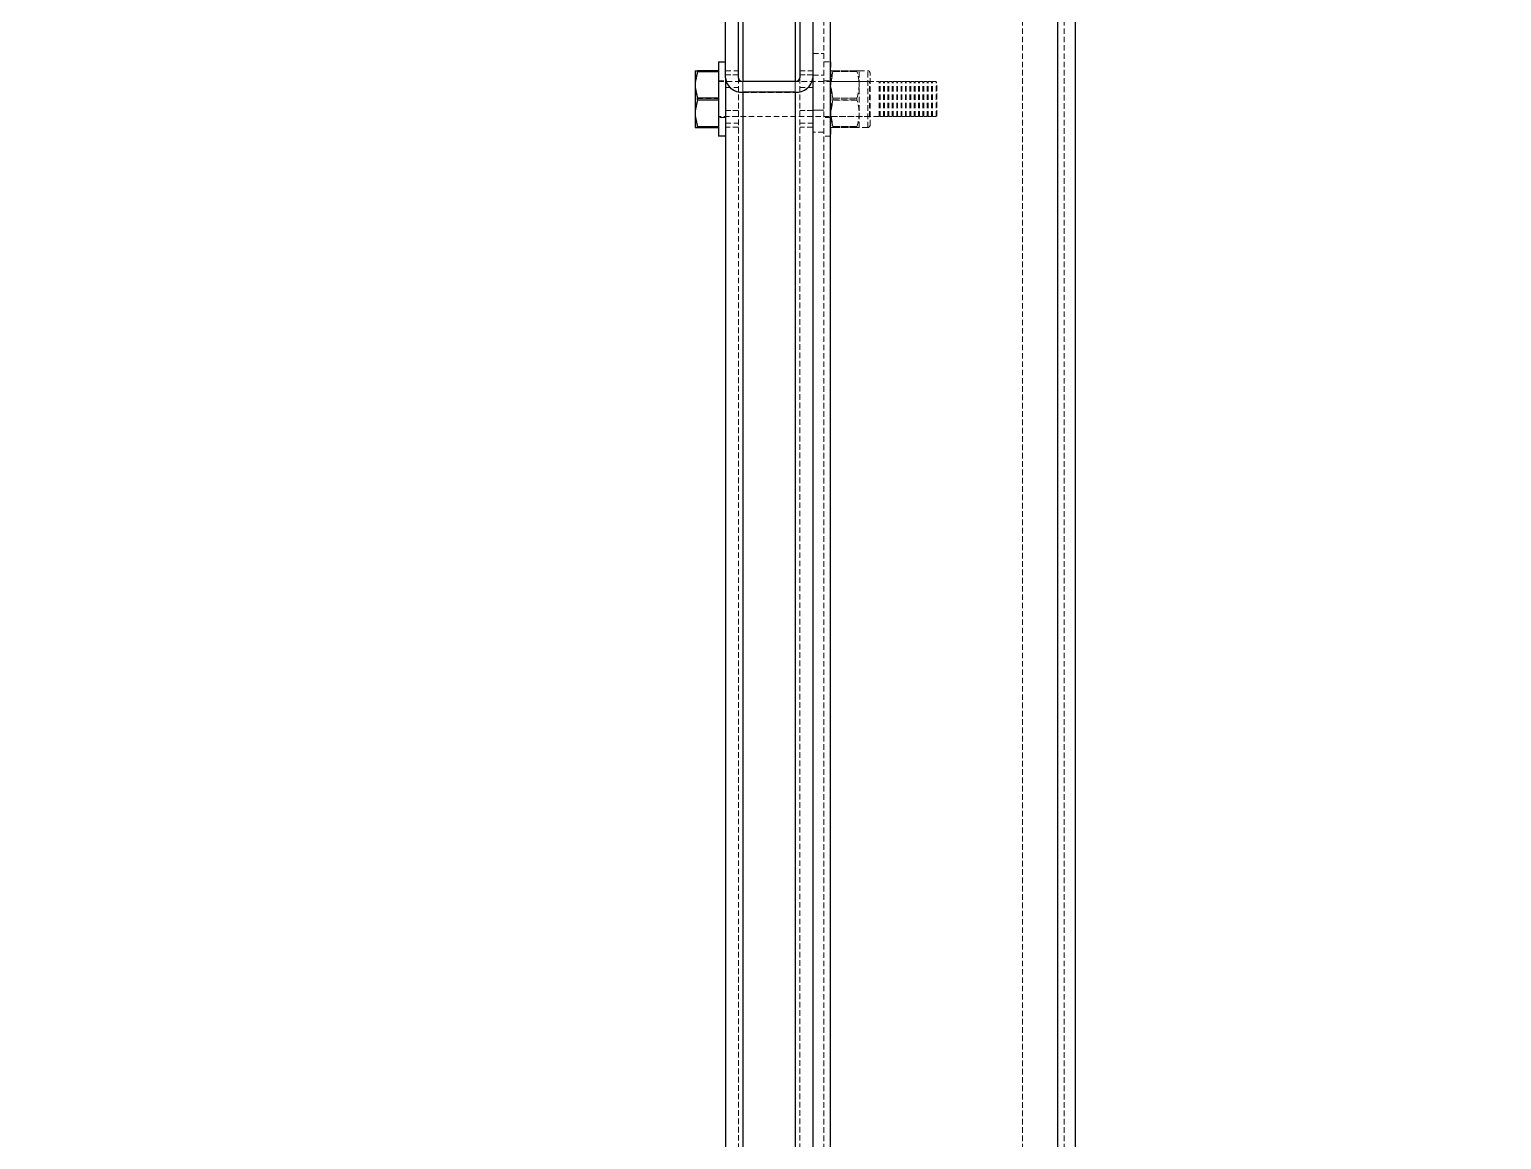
# Model space of a CAD drawing. Header units: millimetres. Extents: x -116399 to 112199, y -90759 to -31335.
# Drawn here: x 95340.8 to 95677.7, y -47047.5 to -46793.4 of the extents above; entities that cross this region are included whole.
import ezdxf

# ---------------------------------------------------------------- set-up
doc = ezdxf.new("R2010")
doc.units = ezdxf.units.MM
doc.linetypes.add('HIDDEN', pattern=[1.905, 1.27, -0.635])
doc.styles.add('Annotative', font='simplex.shx', dxfattribs={"height": 2.5})
doc.dimstyles.new('Annotative', dxfattribs={"dimscale": 0, "dimtxt": 2.5, "dimasz": 2.5, "dimexe": 1.25, "dimexo": 2, "dimtad": 1, "dimtxsty": 'Annotative', "dimblk": 'OBLIQUE', "dimcen": 2.5, "dimazin": 3, "dimtfac": 1, "dimtmove": 0, "dimatfit": 3, "dimfxl": 1})

# ---------------------------------------------------------------- blocks, each defined once
blk = doc.blocks.new('_Oblique')
at = {"color": 0, "linetype": 'ByBlock', "lineweight": -2}
blk.add_line((-0.5, -0.5), (0.5, 0.5), dxfattribs=at)
blk = doc.blocks.new('*D414')
at = {"color": 8, "lineweight": -2}
for p, q in [((95420.08, -46657.92), (94907.71, -46657.92)), ((94970.21, -48872.92), (94970.21, -46657.92)), ((95420.08, -48872.92), (94907.71, -48872.92))]:
    blk.add_line(p, q, dxfattribs=at)
at = {"layer": 'Defpoints', "color": 0}
for p in [(94970.21, -46657.92), (95520.08, -46657.92), (95520.08, -48872.92)]:
    blk.add_point(p, dxfattribs=at)
at = {"color": 8, "lineweight": -2, "xscale": 125, "yscale": 125, "zscale": 125}
for p, rotation in [((94970.21, -46657.92), 90), ((94970.21, -48872.92), 270)]:
    blk.add_blockref('_Oblique', p, dxfattribs=dict(at, rotation=rotation))
at = {"insert": (94876.46, -47765.42), "char_height": 125, "attachment_point": 5, "rotation": 90, "style": 'Annotative'}
blk.add_mtext('2215', dxfattribs=at)
blk = doc.blocks.new('*D415')
at = {"color": 8, "lineweight": -2}
for p, q in [((95510.84, -46427.75), (95583.67, -46271.57)), ((95575.75, -46288.56), (96844.57, -46880.24)), ((96779.67, -47019.42), (96852.5, -46863.24))]:
    blk.add_line(p, q, dxfattribs=at)
at = {"layer": 'Defpoints', "color": 0}
for p in [(95498.16, -46454.94), (96844.57, -46880.24), (96766.99, -47046.61)]:
    blk.add_point(p, dxfattribs=at)
at = {"color": 8, "lineweight": -2, "xscale": 37.5, "yscale": 37.5, "zscale": 37.5}
for p, rotation in [((95575.75, -46288.56), 154.9996608847016), ((96844.57, -46880.24), 334.9996608847017)]:
    blk.add_blockref('_Oblique', p, dxfattribs=dict(at, rotation=rotation))
at = {"insert": (96222.05, -46558.91), "char_height": 37.5, "attachment_point": 5, "rotation": 334.9997, "style": 'Annotative'}
blk.add_mtext('1400', dxfattribs=at)
blk = doc.blocks.new('*D419')
at = {"color": 8, "lineweight": -2}
for p, q in [((95084.39, -46195.59), (95221.91, -45900.69)), ((97374.61, -46925.22), (95213.98, -45917.69)), ((97245.02, -47203.12), (97382.54, -46908.23))]:
    blk.add_line(p, q, dxfattribs=at)
at = {"layer": 'Defpoints', "color": 0}
for p in [(95213.98, -45917.69), (95071.71, -46222.78), (97232.35, -47230.31)]:
    blk.add_point(p, dxfattribs=at)
at = {"color": 8, "lineweight": -2, "xscale": 37.5, "yscale": 37.5, "zscale": 37.5}
for p, rotation in [((95213.98, -45917.69), 154.9996608846983), ((97374.61, -46925.22), 334.9996608846983)]:
    blk.add_blockref('_Oblique', p, dxfattribs=dict(at, rotation=rotation))
at = {"insert": (96306.18, -46395.96), "char_height": 37.5, "attachment_point": 5, "rotation": 334.9997, "style": 'Annotative'}
blk.add_mtext('2384', dxfattribs=at)

msp = doc.modelspace()

# ---------------------------------------------------------------- linework, layer by layer
at = {"color": 7, "linetype": 'HIDDEN', "lineweight": 18}
for p, q in [((95522.583, -46657.919), (95522.583, -48872.919)), ((95524.083, -46657.919), (95524.083, -48872.919)), ((95524.083, -46657.919), (95524.083, -48872.919)), ((95524.083, -46657.919), (95524.083, -48872.919)), ((95568.083, -46657.919), (95568.083, -48872.919)), ((95576.083, -46657.919), (95576.083, -48872.919)), ((95576.083, -46657.919), (95576.083, -48872.919)), ((95576.083, -46657.919), (95576.083, -48872.919)), ((95576.083, -46657.919), (95576.083, -48872.919)), ((95576.083, -46657.919), (95576.083, -48872.919)), ((95576.083, -46657.919), (95576.083, -48872.919)), ((95576.083, -46657.919), (95576.083, -48872.919)), ((95577.583, -46657.919), (95577.583, -48872.919)), ((95504.083, -46766.988), (95504.083, -48618.493)), ((95504.083, -46767.003), (95504.083, -48615.806)), ((95516.083, -46766.988), (95516.083, -48618.493)), ((95516.083, -46767.003), (95516.083, -48615.806)), ((95504.083, -46769.452), (95504.083, -48618.255)), ((95516.083, -46769.452), (95516.083, -48618.255)), ((95520.083, -46798.919), (95522.583, -46798.919)), ((95522.583, -46800.863), (95524.183, -46800.863)), ((95522.583, -46800.865), (95524.183, -46800.865)), ((95524.183, -46800.863), (95524.183, -46800.865)), ((95524.183, -46800.865), (95524.183, -46817.865)), ((95493.683, -46802.869), (95493.183, -46802.866)), ((95493.683, -46803.046), (95493.183, -46805.531)), ((95493.183, -46805.543), (95493.683, -46803.054)), ((95493.183, -46805.545), (95493.683, -46803.056)), ((95493.683, -46802.867), (95498.483, -46802.867)), ((95493.683, -46802.869), (95498.483, -46802.869)), ((95493.683, -46803.046), (95498.483, -46803.046)), ((95498.483, -46803.054), (95493.683, -46803.054)), ((95498.483, -46803.056), (95493.683, -46803.056)), ((95500.083, -46802.919), (95503.083, -46802.919)), ((95503.083, -46803.838), (95500.083, -46803.838)), ((95500.083, -46803.841), (95503.083, -46803.841)), ((95517.083, -46802.919), (95520.083, -46802.919)), ((95520.083, -46803.838), (95517.083, -46803.838)), ((95517.083, -46803.841), (95520.083, -46803.841)), ((95520.083, -46803.919), (95522.583, -46803.919)), ((95520.083, -46803.919), (95522.583, -46803.919)), ((95524.183, -46802.874), (95524.189, -46802.863)), ((95524.183, -46802.876), (95524.189, -46802.865)), ((95524.261, -46805.398), (95524.703, -46803.074)), ((95530.163, -46802.86), (95524.703, -46802.86)), ((95524.703, -46803.068), (95524.703, -46802.862)), ((95530.163, -46802.862), (95524.703, -46802.862)), ((95524.703, -46802.867), (95530.163, -46802.867)), ((95524.703, -46802.869), (95524.703, -46803.076)), ((95524.703, -46802.869), (95530.163, -46802.869)), ((95524.703, -46803.066), (95530.163, -46803.066)), ((95524.703, -46803.068), (95530.163, -46803.068)), ((95530.163, -46803.074), (95524.703, -46803.074)), ((95530.163, -46803.076), (95524.703, -46803.076)), ((95530.163, -46802.86), (95530.677, -46802.863)), ((95530.163, -46803.068), (95530.163, -46802.862)), ((95530.677, -46802.863), (95530.683, -46802.874)), ((95530.677, -46802.865), (95530.683, -46802.876)), ((95530.683, -46802.876), (95530.683, -46802.874)), ((95530.683, -46802.874), (95532.683, -46802.874)), ((95530.683, -46815.855), (95530.683, -46802.876)), ((95530.683, -46802.876), (95532.683, -46802.876)), ((95532.683, -46815.852), (95532.683, -46802.874)), ((95532.683, -46815.855), (95532.683, -46802.876)), ((95533.183, -46803.376), (95533.183, -46803.374)), ((95533.183, -46815.355), (95533.183, -46803.376)), ((95493.183, -46806.683), (95493.683, -46809.169)), ((95493.683, -46809.184), (95493.183, -46806.696)), ((95493.683, -46809.186), (95493.183, -46806.698)), ((95498.483, -46805.163), (95500.083, -46805.163)), ((95498.483, -46805.165), (95500.083, -46805.165)), ((95498.483, -46805.363), (95535.283, -46805.363)), ((95498.483, -46805.365), (95535.283, -46805.365)), ((95500.083, -46806.727), (95503.083, -46806.727)), ((95500.083, -46806.734), (95503.083, -46806.734)), ((95503.083, -46804.507), (95503.083, -48656.011)), ((95504.083, -46805.322), (95504.083, -48656.827)), ((95504.083, -46805.322), (95504.083, -48620.94)), ((95504.083, -46805.365), (95504.083, -48654.168)), ((95504.083, -46805.365), (95516.083, -46805.365)), ((95516.083, -46805.322), (95516.083, -48656.827)), ((95516.083, -46805.322), (95516.083, -48620.94)), ((95516.083, -46805.365), (95516.083, -48654.168)), ((95517.083, -46804.507), (95517.083, -48656.011)), ((95517.083, -46806.727), (95520.083, -46806.727)), ((95517.083, -46806.734), (95520.083, -46806.734)), ((95522.583, -46805.163), (95524.183, -46805.163)), ((95522.583, -46805.165), (95524.183, -46805.165)), ((95524.183, -46805.363), (95533.083, -46805.363)), ((95524.183, -46805.365), (95533.083, -46805.365)), ((95524.26, -46806.825), (95524.703, -46809.149)), ((95533.083, -46805.363), (95533.183, -46805.263)), ((95533.083, -46805.365), (95533.183, -46805.265)), ((95533.083, -46805.365), (95533.083, -46805.363)), ((95533.083, -46813.365), (95533.083, -46805.365)), ((95535.283, -46805.365), (95535.283, -46805.363)), ((95535.283, -46813.365), (95535.283, -46805.365)), ((95535.283, -46805.563), (95535.483, -46805.563)), ((95535.283, -46805.565), (95535.483, -46805.565)), ((95535.483, -46805.365), (95535.483, -46805.363)), ((95535.483, -46805.363), (95536.283, -46805.363)), ((95535.483, -46813.365), (95535.483, -46805.365)), ((95535.483, -46805.365), (95536.283, -46805.365)), ((95536.283, -46805.365), (95536.283, -46805.363)), ((95536.283, -46813.365), (95536.283, -46805.365)), ((95536.283, -46805.563), (95536.483, -46805.563)), ((95536.283, -46805.565), (95536.483, -46805.565)), ((95536.483, -46805.365), (95536.483, -46805.363)), ((95536.483, -46805.363), (95537.283, -46805.363)), ((95536.483, -46813.365), (95536.483, -46805.365)), ((95536.483, -46805.365), (95537.283, -46805.365)), ((95537.283, -46805.365), (95537.283, -46805.363)), ((95537.283, -46813.365), (95537.283, -46805.365)), ((95537.283, -46805.563), (95537.483, -46805.563)), ((95537.283, -46805.565), (95537.483, -46805.565)), ((95537.483, -46805.365), (95537.483, -46805.363)), ((95537.483, -46805.363), (95538.283, -46805.363)), ((95537.483, -46813.365), (95537.483, -46805.365)), ((95537.483, -46805.365), (95538.283, -46805.365)), ((95538.283, -46805.365), (95538.283, -46805.363)), ((95538.283, -46813.365), (95538.283, -46805.365)), ((95538.283, -46805.563), (95538.483, -46805.563)), ((95538.283, -46805.565), (95538.483, -46805.565)), ((95538.483, -46805.365), (95538.483, -46805.363)), ((95538.483, -46805.363), (95539.283, -46805.363)), ((95538.483, -46813.365), (95538.483, -46805.365)), ((95538.483, -46805.365), (95539.283, -46805.365)), ((95539.283, -46805.365), (95539.283, -46805.363)), ((95539.283, -46813.365), (95539.283, -46805.365)), ((95539.283, -46805.563), (95539.483, -46805.563)), ((95539.283, -46805.565), (95539.483, -46805.565)), ((95539.483, -46805.365), (95539.483, -46805.363)), ((95539.483, -46805.363), (95540.283, -46805.363)), ((95539.483, -46813.365), (95539.483, -46805.365)), ((95539.483, -46805.365), (95540.283, -46805.365)), ((95540.283, -46805.365), (95540.283, -46805.363)), ((95540.283, -46813.365), (95540.283, -46805.365)), ((95540.283, -46805.563), (95540.483, -46805.563)), ((95540.283, -46805.565), (95540.483, -46805.565)), ((95540.483, -46805.365), (95540.483, -46805.363)), ((95540.483, -46805.363), (95541.283, -46805.363)), ((95540.483, -46813.365), (95540.483, -46805.365)), ((95540.483, -46805.365), (95541.283, -46805.365)), ((95541.283, -46805.365), (95541.283, -46805.363)), ((95541.283, -46813.365), (95541.283, -46805.365)), ((95541.283, -46805.563), (95541.483, -46805.563)), ((95541.283, -46805.565), (95541.483, -46805.565)), ((95541.483, -46805.365), (95541.483, -46805.363)), ((95541.483, -46805.363), (95542.283, -46805.363)), ((95541.483, -46813.365), (95541.483, -46805.365)), ((95541.483, -46805.365), (95542.283, -46805.365)), ((95542.283, -46805.365), (95542.283, -46805.363)), ((95542.283, -46813.365), (95542.283, -46805.365)), ((95542.283, -46805.563), (95542.483, -46805.563)), ((95542.283, -46805.565), (95542.483, -46805.565)), ((95542.483, -46805.365), (95542.483, -46805.363)), ((95542.483, -46805.363), (95543.283, -46805.363)), ((95542.483, -46813.365), (95542.483, -46805.365)), ((95542.483, -46805.365), (95543.283, -46805.365)), ((95543.283, -46805.365), (95543.283, -46805.363)), ((95543.283, -46813.365), (95543.283, -46805.365)), ((95543.283, -46805.563), (95543.483, -46805.563)), ((95543.283, -46805.565), (95543.483, -46805.565)), ((95543.483, -46805.365), (95543.483, -46805.363)), ((95543.483, -46805.363), (95544.283, -46805.363)), ((95543.483, -46813.365), (95543.483, -46805.365)), ((95543.483, -46805.365), (95544.283, -46805.365)), ((95544.283, -46805.365), (95544.283, -46805.363)), ((95544.283, -46813.365), (95544.283, -46805.365)), ((95544.283, -46805.563), (95544.483, -46805.563)), ((95544.283, -46805.565), (95544.483, -46805.565)), ((95544.483, -46805.365), (95544.483, -46805.363)), ((95544.483, -46805.363), (95545.283, -46805.363)), ((95544.483, -46813.365), (95544.483, -46805.365)), ((95544.483, -46805.365), (95545.283, -46805.365)), ((95545.283, -46805.365), (95545.283, -46805.363)), ((95545.283, -46813.365), (95545.283, -46805.365)), ((95545.283, -46805.563), (95545.483, -46805.563)), ((95545.283, -46805.565), (95545.483, -46805.565)), ((95545.483, -46805.365), (95545.483, -46805.363)), ((95545.483, -46805.363), (95546.283, -46805.363)), ((95545.483, -46813.365), (95545.483, -46805.365)), ((95545.483, -46805.365), (95546.283, -46805.365)), ((95546.283, -46805.365), (95546.283, -46805.363)), ((95546.283, -46813.365), (95546.283, -46805.365)), ((95546.283, -46805.563), (95546.483, -46805.563)), ((95546.283, -46805.565), (95546.483, -46805.565)), ((95546.483, -46805.365), (95546.483, -46805.363)), ((95546.483, -46805.363), (95547.283, -46805.363)), ((95546.483, -46813.365), (95546.483, -46805.365)), ((95546.483, -46805.365), (95547.283, -46805.365)), ((95547.283, -46805.365), (95547.283, -46805.363)), ((95547.283, -46813.365), (95547.283, -46805.365)), ((95547.283, -46805.563), (95547.483, -46805.563)), ((95547.283, -46805.565), (95547.483, -46805.565)), ((95547.483, -46805.365), (95547.483, -46805.363)), ((95547.483, -46805.363), (95548.283, -46805.363)), ((95547.483, -46813.365), (95547.483, -46805.365)), ((95547.483, -46805.365), (95548.283, -46805.365)), ((95548.283, -46805.365), (95548.283, -46805.363)), ((95548.283, -46813.365), (95548.283, -46805.365)), ((95548.283, -46805.563), (95548.483, -46805.563)), ((95548.283, -46805.565), (95548.483, -46805.565)), ((95548.483, -46805.565), (95548.483, -46805.563)), ((95548.483, -46813.165), (95548.483, -46805.565)), ((95493.683, -46809.542), (95493.183, -46812.031)), ((95493.183, -46812.043), (95493.683, -46809.558)), ((95493.183, -46812.045), (95493.683, -46809.56)), ((95498.483, -46809.169), (95493.683, -46809.169)), ((95493.683, -46809.184), (95498.483, -46809.184)), ((95493.683, -46809.186), (95498.483, -46809.186)), ((95493.683, -46809.542), (95498.483, -46809.542)), ((95498.483, -46809.558), (95493.683, -46809.558)), ((95498.483, -46809.56), (95493.683, -46809.56)), ((95504.083, -46807.814), (95504.083, -48656.617)), ((95504.083, -46807.814), (95516.083, -46807.814)), ((95516.083, -46807.814), (95516.083, -48656.617)), ((95524.261, -46811.9), (95524.703, -46809.578)), ((95530.163, -46809.149), (95524.703, -46809.149)), ((95524.703, -46809.564), (95524.703, -46809.151)), ((95530.163, -46809.151), (95524.703, -46809.151)), ((95524.703, -46809.164), (95530.163, -46809.164)), ((95524.703, -46809.167), (95524.703, -46809.58)), ((95524.703, -46809.167), (95530.163, -46809.167)), ((95524.703, -46809.562), (95530.163, -46809.562)), ((95524.703, -46809.564), (95530.163, -46809.564)), ((95530.163, -46809.578), (95524.703, -46809.578)), ((95530.163, -46809.58), (95524.703, -46809.58)), ((95530.163, -46809.564), (95530.163, -46809.151)), ((95493.183, -46813.184), (95493.683, -46815.672)), ((95493.683, -46815.68), (95493.183, -46813.195)), ((95493.683, -46815.683), (95493.183, -46813.197)), ((95535.283, -46813.363), (95498.483, -46813.363)), ((95535.283, -46813.365), (95498.483, -46813.365)), ((95500.083, -46813.563), (95498.483, -46813.563)), ((95500.083, -46813.565), (95498.483, -46813.565)), ((95503.083, -46811.997), (95500.083, -46811.997)), ((95500.083, -46812), (95503.083, -46812)), ((95520.083, -46811.997), (95517.083, -46811.997)), ((95517.083, -46812), (95520.083, -46812)), ((95522.583, -46811.919), (95520.083, -46811.919)), ((95520.083, -46811.919), (95522.583, -46811.919)), ((95524.183, -46813.563), (95522.583, -46813.563)), ((95524.183, -46813.565), (95522.583, -46813.565)), ((95533.083, -46813.363), (95524.183, -46813.363)), ((95533.083, -46813.365), (95524.183, -46813.365)), ((95524.261, -46813.327), (95524.703, -46815.653)), ((95533.183, -46813.463), (95533.083, -46813.363)), ((95533.183, -46813.465), (95533.083, -46813.365)), ((95535.483, -46813.163), (95535.283, -46813.163)), ((95535.483, -46813.165), (95535.283, -46813.165)), ((95536.283, -46813.363), (95535.483, -46813.363)), ((95536.283, -46813.365), (95535.483, -46813.365)), ((95536.483, -46813.163), (95536.283, -46813.163)), ((95536.483, -46813.165), (95536.283, -46813.165)), ((95537.283, -46813.363), (95536.483, -46813.363)), ((95537.283, -46813.365), (95536.483, -46813.365)), ((95537.483, -46813.163), (95537.283, -46813.163)), ((95537.483, -46813.165), (95537.283, -46813.165)), ((95538.283, -46813.363), (95537.483, -46813.363)), ((95538.283, -46813.365), (95537.483, -46813.365)), ((95538.483, -46813.163), (95538.283, -46813.163)), ((95538.483, -46813.165), (95538.283, -46813.165)), ((95539.283, -46813.363), (95538.483, -46813.363)), ((95539.283, -46813.365), (95538.483, -46813.365)), ((95539.483, -46813.163), (95539.283, -46813.163)), ((95539.483, -46813.165), (95539.283, -46813.165)), ((95540.283, -46813.363), (95539.483, -46813.363)), ((95540.283, -46813.365), (95539.483, -46813.365)), ((95540.483, -46813.163), (95540.283, -46813.163)), ((95540.483, -46813.165), (95540.283, -46813.165)), ((95541.283, -46813.363), (95540.483, -46813.363)), ((95541.283, -46813.365), (95540.483, -46813.365)), ((95541.483, -46813.163), (95541.283, -46813.163)), ((95541.483, -46813.165), (95541.283, -46813.165)), ((95542.283, -46813.363), (95541.483, -46813.363)), ((95542.283, -46813.365), (95541.483, -46813.365)), ((95542.483, -46813.163), (95542.283, -46813.163)), ((95542.483, -46813.165), (95542.283, -46813.165)), ((95543.283, -46813.363), (95542.483, -46813.363)), ((95543.283, -46813.365), (95542.483, -46813.365)), ((95543.483, -46813.163), (95543.283, -46813.163)), ((95543.483, -46813.165), (95543.283, -46813.165)), ((95544.283, -46813.363), (95543.483, -46813.363)), ((95544.283, -46813.365), (95543.483, -46813.365)), ((95544.483, -46813.163), (95544.283, -46813.163)), ((95544.483, -46813.165), (95544.283, -46813.165)), ((95545.283, -46813.363), (95544.483, -46813.363)), ((95545.283, -46813.365), (95544.483, -46813.365)), ((95545.483, -46813.163), (95545.283, -46813.163)), ((95545.483, -46813.165), (95545.283, -46813.165)), ((95546.283, -46813.363), (95545.483, -46813.363)), ((95546.283, -46813.365), (95545.483, -46813.365)), ((95546.483, -46813.163), (95546.283, -46813.163)), ((95546.483, -46813.165), (95546.283, -46813.165)), ((95547.283, -46813.363), (95546.483, -46813.363)), ((95547.283, -46813.365), (95546.483, -46813.365)), ((95547.483, -46813.163), (95547.283, -46813.163)), ((95547.483, -46813.165), (95547.283, -46813.165)), ((95548.283, -46813.363), (95547.483, -46813.363)), ((95548.283, -46813.365), (95547.483, -46813.365)), ((95548.483, -46813.163), (95548.283, -46813.163)), ((95548.483, -46813.165), (95548.283, -46813.165)), ((95493.683, -46815.86), (95493.183, -46815.863)), ((95498.483, -46815.672), (95493.683, -46815.672)), ((95493.683, -46815.68), (95498.483, -46815.68)), ((95493.683, -46815.683), (95498.483, -46815.683)), ((95493.683, -46815.86), (95498.483, -46815.86)), ((95498.483, -46815.867), (95493.683, -46815.867)), ((95500.083, -46814.889), (95503.083, -46814.889)), ((95500.083, -46814.89), (95503.083, -46814.89)), ((95503.083, -46815.808), (95500.083, -46815.808)), ((95503.083, -46815.812), (95500.083, -46815.812)), ((95517.083, -46814.889), (95520.083, -46814.889)), ((95517.083, -46814.89), (95520.083, -46814.89)), ((95520.083, -46815.808), (95517.083, -46815.808)), ((95520.083, -46815.812), (95517.083, -46815.812)), ((95522.583, -46816.919), (95520.083, -46816.919)), ((95524.189, -46815.863), (95524.183, -46815.852)), ((95524.189, -46815.865), (95524.183, -46815.855)), ((95524.703, -46815.86), (95524.19, -46815.863)), ((95530.163, -46815.653), (95524.703, -46815.653)), ((95524.703, -46815.862), (95524.703, -46815.655)), ((95530.163, -46815.655), (95524.703, -46815.655)), ((95524.703, -46815.661), (95530.163, -46815.661)), ((95524.703, -46815.663), (95524.703, -46815.869)), ((95524.703, -46815.663), (95530.163, -46815.663)), ((95524.703, -46815.86), (95530.163, -46815.86)), ((95524.703, -46815.862), (95530.163, -46815.862)), ((95530.163, -46815.867), (95524.703, -46815.867)), ((95530.163, -46815.869), (95524.703, -46815.869)), ((95530.163, -46815.862), (95530.163, -46815.655)), ((95530.163, -46815.867), (95530.316, -46815.866)), ((95530.163, -46815.869), (95530.316, -46815.868)), ((95530.683, -46815.852), (95530.677, -46815.863)), ((95530.683, -46815.855), (95530.677, -46815.865)), ((95532.683, -46815.852), (95530.683, -46815.852)), ((95532.683, -46815.855), (95530.683, -46815.855)), ((95500.083, -46817.863), (95498.483, -46817.863)), ((95524.183, -46817.863), (95522.583, -46817.863)), ((95524.183, -46817.865), (95522.583, -46817.865))]:
    msp.add_line(p, q, dxfattribs=at)
at = {"color": 7, "linetype": 'Continuous', "lineweight": 25}
for p, q in [((95524.083, -46657.919), (95524.083, -48872.919)), ((95576.083, -46657.919), (95576.083, -48872.919)), ((95580.083, -46657.919), (95580.083, -48872.919)), ((95500.083, -46804.507), (95500.083, -46770.251)), ((95503.083, -46804.507), (95503.083, -46770.251)), ((95504.083, -46769.435), (95504.083, -46805.322)), ((95516.083, -46769.435), (95516.083, -46805.322)), ((95517.083, -46770.251), (95517.083, -46804.507)), ((95520.083, -46783.214), (95520.083, -46804.507)), ((95498.483, -46800.863), (95500.083, -46800.863)), ((95498.483, -46800.863), (95498.483, -46800.865)), ((95498.483, -46800.865), (95500.083, -46800.865)), ((95498.483, -46800.865), (95498.483, -46817.865)), ((95493.183, -46802.863), (95493.683, -46802.86)), ((95493.183, -46802.865), (95493.683, -46802.862)), ((95493.183, -46802.865), (95493.183, -46805.534)), ((95493.683, -46803.048), (95493.183, -46805.534)), ((95498.483, -46802.86), (95493.683, -46802.86)), ((95493.683, -46803.048), (95493.683, -46802.862)), ((95498.483, -46802.862), (95493.683, -46802.862)), ((95493.683, -46803.048), (95498.483, -46803.048)), ((95493.183, -46805.534), (95493.183, -46806.685)), ((95493.183, -46806.685), (95493.683, -46809.171)), ((95493.183, -46806.685), (95493.183, -46812.033)), ((95500.083, -46804.507), (95500.083, -48656.011)), ((95516.083, -46805.322), (95504.083, -46805.322)), ((95520.083, -46804.507), (95520.083, -46815.222)), ((95493.683, -46809.544), (95493.183, -46812.033)), ((95493.683, -46809.544), (95493.683, -46809.171)), ((95498.483, -46809.171), (95493.683, -46809.171)), ((95493.683, -46809.544), (95498.483, -46809.544)), ((95516.083, -46807.769), (95504.083, -46807.769)), ((95504.083, -46807.769), (95504.083, -48659.274)), ((95516.083, -46807.769), (95516.083, -48659.274)), ((95493.183, -46812.033), (95493.183, -46813.186)), ((95493.183, -46813.186), (95493.683, -46815.674)), ((95493.183, -46813.186), (95493.183, -46815.865)), ((95493.683, -46815.862), (95493.183, -46815.865)), ((95493.183, -46815.865), (95493.183, -46815.866)), ((95493.183, -46815.866), (95493.683, -46815.869)), ((95498.483, -46815.674), (95493.683, -46815.674)), ((95493.683, -46815.862), (95493.683, -46815.674)), ((95493.683, -46815.862), (95498.483, -46815.862)), ((95498.483, -46815.869), (95493.683, -46815.869)), ((95520.083, -46815.222), (95520.083, -48872.919)), ((95500.083, -46817.865), (95498.483, -46817.865))]:
    msp.add_line(p, q, dxfattribs=at)
at = {"color": 7, "linetype": 'HIDDEN', "lineweight": 18, "flags": 128}
for points in [[(95524.703, -46802.867), (95524.19, -46802.863), (95524.703, -46802.86)], [(95524.703, -46802.869), (95524.19, -46802.865), (95524.703, -46802.862)], [(95524.703, -46803.066), (95524.298, -46804.746), (95524.261, -46805.402)], [(95530.163, -46802.862), (95530.677, -46802.865), (95530.163, -46802.869)], [(95524.703, -46809.164), (95524.298, -46807.482), (95524.261, -46806.829)], [(95524.703, -46809.562), (95524.298, -46811.245), (95524.26, -46811.904)], [(95524.703, -46815.661), (95524.298, -46813.98), (95524.261, -46813.33)], [(95524.703, -46815.862), (95524.19, -46815.865), (95524.703, -46815.869)], [(95530.666, -46815.863), (95530.677, -46815.863), (95530.163, -46815.86)], [(95530.666, -46815.865), (95530.677, -46815.865), (95530.163, -46815.862)]]:
    msp.add_lwpolyline(points, dxfattribs=at)
at = {"color": 7, "linetype": 'HIDDEN', "lineweight": 18}
for centre, radius, start, end in [((95533.551, -46806.109), 9.357, 161.03151, 198.96849), ((95533.574, -46806.121), 9.379, 161.05415, 198.94585), ((95521.314, -46806.107), 9.357, 341.03167, 18.96833), ((95521.315, -46806.109), 9.357, 341.03151, 18.96849), ((95532.683, -46803.374), 0.5, 0, 90), ((95532.683, -46803.376), 0.5, 0, 90), ((95503.749, -46804.14), 3.689, 186.36491, 275.19154), ((95504, -46804.447), 0.922, 186.36491, 275.19154), ((95516.417, -46804.14), 3.689, 264.80846, 353.63509), ((95516.166, -46804.447), 0.922, 264.80846, 353.63509), ((95533.574, -46812.609), 9.379, 161.05415, 198.94585), ((95533.551, -46812.621), 9.357, 161.03151, 198.96849), ((95521.293, -46812.607), 9.379, 341.05399, 18.94601), ((95521.292, -46812.609), 9.379, 341.05415, 18.94585), ((95532.683, -46815.352), 0.5, 270, 360), ((95532.683, -46815.355), 0.5, 270, 360)]:
    msp.add_arc(centre, radius, start, end, dxfattribs=at)
at = {"color": 7, "linetype": 'Continuous', "lineweight": 25}
for centre, radius, start, end in [((95503.748, -46804.096), 3.688, 186.3897, 275.20791), ((95503.999, -46804.404), 0.922, 186.3897, 275.20791), ((95516.418, -46804.096), 3.688, 264.79209, 353.6103), ((95516.167, -46804.404), 0.922, 264.79209, 353.6103)]:
    msp.add_arc(centre, radius, start, end, dxfattribs=at)

# ---------------------------------------------------------------- dimensions: what is measured, and where the dimension line sits
for base, p1, p2, angle, picture, middle in [((95213.983, -45917.687), (97232.346, -47230.314), (95071.714, -46222.779), 334.99966, '*D419', (96306.185, -46395.965)), ((94970.215, -46657.919), (95520.083, -48872.919), (95520.083, -46657.919), 90, '*D414', (94876.465, -47765.419))]:
    dim = msp.add_linear_dim(base=base, p1=p1, p2=p2, angle=angle, dimstyle='Annotative', override={"dimscale": 0, "dimtix": 0, "dimtofl": 1, "dimtmove": 0, "dimatfit": 3})
    dim.commit()
    dim.dimension.update_dxf_attribs({"geometry": picture, "text_midpoint": middle})
dim = msp.add_aligned_dim(p1=(95498.162, -46454.941), p2=(96766.989, -47046.614), distance=183.576, dimstyle='Annotative', override={"dimscale": 0, "dimtix": 0, "dimtofl": 1, "dimtmove": 0, "dimatfit": 3})
dim.commit()
dim.dimension.update_dxf_attribs({"geometry": '*D415', "text_midpoint": (96222.045, -46558.912)})

doc.saveas('drawing.dxf')
